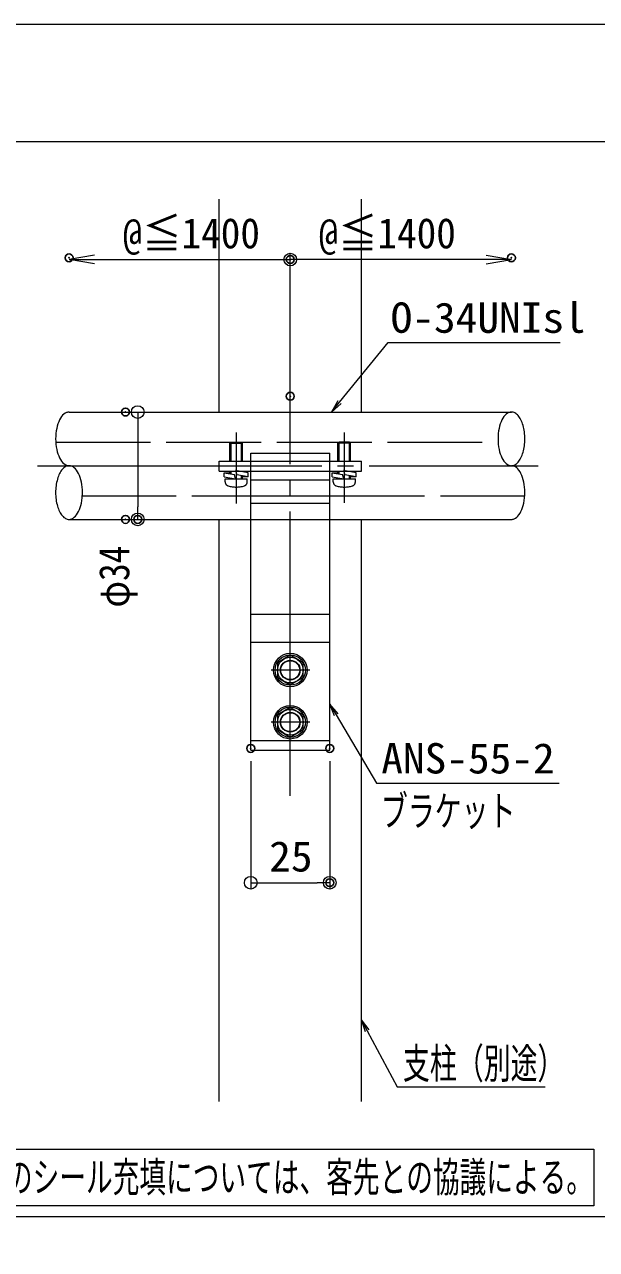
# Model space of a CAD drawing. Units: millimetres, scale not verified. Extents: x -800 to 800, y -554 to 554.
# Drawn here: x -110.3 to 70.7, y 166.2 to 554 of the extents above; entities that cross this region are included whole.
import ezdxf
from ezdxf.enums import TextEntityAlignment as Align

# ---------------------------------------------------------------- set-up
doc = ezdxf.new("R2010")
doc.units = ezdxf.units.MM
doc.header["$LTSCALE"] = 5
doc.header["$PDMODE"] = 32
doc.header["$PDSIZE"] = 2.5
for name, pattern in [('LONG_CHAIN', [21, 18, -1, 1, -1]), ('LONG_DASHED1', [7, 6, -1]), ('LONG_DASHED2', [13, 12, -1]), ('LONG_DOUBLE_CHAIN', [21.8, 18, -1, 0.6, -0.6, 0.6, -1])]:
    doc.linetypes.add(name, pattern=pattern)
for name, color, linetype, lineweight in [('0-0_4手摺（外線）', 3, 'Continuous', 9), ('0-1_6寸法', 1, 'Continuous', 9), ('0-2_0', 7, 'Continuous', 9), ('0-4_3ブラケット芯', 4, 'LONG_CHAIN', 9), ('0-5_4手摺芯', 5, 'LONG_CHAIN', 9), ('0-6_07文字', 3, 'Continuous', 9), ('0-8_1躯体（鉄骨）', 134, 'Continuous', 9), ('0-9_3ブラケット', 4, 'Continuous', 9), ('0-B_zumenwaku', 6, 'Continuous', 9), ('0-E_5ビス類', 6, 'LONG_DASHED1', 9), ('1-3_5アンカー芯', 4, 'LONG_CHAIN', 9), ('1-4_3ブラケット隠線', 134, 'LONG_DASHED2', 9), ('1-5_4手摺想像線', 2, 'LONG_DOUBLE_CHAIN', 9), ('1-6_5ビス・ボルト正面', 6, 'Continuous', 9), ('1-7_4手摺（隠線）', 3, 'LONG_DASHED1', 9), ('1-B_7ユーザー', 4, 'Continuous', 9), ('1-F_6文字', 2, 'Continuous', 9)]:
    doc.layers.add(name, color=color, linetype=linetype, lineweight=lineweight)
doc.layers.add('0-3_Defpoints', color=7, linetype='Continuous')
doc.styles.add('ＭＳ ゴシック', font='')
doc.styles.get('ＭＳ ゴシック').set_extended_font_data('MS Gothic')

# ---------------------------------------------------------------- blocks, each defined once
blk = doc.blocks.new('_Origin')
at = {"layer": '0-2_0', "color": 1}
blk.add_line((0, 0), (-5, 0), dxfattribs=at)
blk.add_circle((0, 0), 2.5, dxfattribs=at)
blk = doc.blocks.new('_Open')
at = {"layer": '0-2_0', "color": 1}
blk.add_line((-5, 0.833), (0, 0), dxfattribs=at)
blk.add_lwpolyline([(-5, -0.833), (0, 0), (-5, 0)], dxfattribs=at)
blk = doc.blocks.new('MLeader29')
at = {"layer": '1-F_6文字'}
blk.add_line((-12.21, 335.108), (-13.677, 338.889), dxfattribs=at)
at = {"layer": '1-F_6文字', "color": 1}
blk.add_line((2.601, 313.866), (58.961, 313.866), dxfattribs=at)
at = {"layer": '1-F_6文字'}
blk.add_lwpolyline([(-11.063, 335.788), (-13.677, 338.889), (-11.636, 335.448)], dxfattribs=at)
at = {"layer": '1-F_6文字', "color": 1}
blk.add_lwpolyline([(-11.636, 335.448), (1.161, 313.866), (2.601, 313.866)], dxfattribs=at)
at = {"layer": '1-F_6文字', "style": 'ＭＳ ゴシック'}
for s, width, p in [('ANS-55-2', 1.05, (2.627, 314.016)), ('ブラケット', 0.65, (2.517, 297.349))]:
    blk.add_text(s, height=9.604, dxfattribs=dict(at, width=width)).set_placement(p, align=Align.BOTTOM_LEFT)
blk = doc.blocks.new('MLeader30')
at = {"layer": '1-F_6文字', "color": 1}
blk.add_line((6.226, 453.377), (59.253, 453.377), dxfattribs=at)
at = {"layer": '1-F_6文字'}
blk.add_line((-10.08, 434.008), (-13.119, 431.323), dxfattribs=at)
at = {"layer": '1-F_6文字', "color": 1}
blk.add_lwpolyline([(-10.598, 434.428), (4.786, 453.377), (6.226, 453.377)], dxfattribs=at)
at = {"layer": '1-F_6文字'}
blk.add_lwpolyline([(-11.115, 434.849), (-13.119, 431.323), (-10.598, 434.428)], dxfattribs=at)
at = {"layer": '1-F_6文字', "style": 'ＭＳ ゴシック', "width": 1.05}
blk.add_text('O-34UNIsl', height=9.604, dxfattribs=at).set_placement((5.586, 453.527), align=Align.BOTTOM_LEFT)
blk = doc.blocks.new('MLeader39')
at = {"layer": '1-F_6文字'}
blk.add_line((-2.376, 235.067), (-3.677, 238.908), dxfattribs=at)
at = {"layer": '1-F_6文字', "color": 1}
blk.add_line((9.124, 217.687), (54.471, 217.687), dxfattribs=at)
at = {"layer": '1-F_6文字'}
blk.add_lwpolyline([(-1.201, 235.696), (-3.677, 238.908), (-1.789, 235.381)], dxfattribs=at)
at = {"layer": '1-F_6文字', "color": 1}
blk.add_lwpolyline([(-1.789, 235.381), (7.684, 217.687), (9.124, 217.687)], dxfattribs=at)
at = {"layer": '1-F_6文字', "style": 'ＭＳ ゴシック', "width": 0.65}
blk.add_text('支柱（別途）', height=9.604, dxfattribs=at).set_placement((9.484, 217.436), align=Align.BOTTOM_LEFT)

msp = doc.modelspace()

# ---------------------------------------------------------------- linework, layer by layer
at = {"layer": '0-0_4手摺（外線）'}
for p, q in [((-96.177, 431.323), (43.823, 431.323)), ((-96.177, 397.323), (43.823, 397.323))]:
    msp.add_line(p, q, dxfattribs=at)
at = {"layer": '0-1_6寸法'}
for p, q in [((-26.177, 440.323), (-26.177, 481.608)), ((-26.177, 440.323), (-26.177, 481.608)), ((-88.177, 479.608), (-26.177, 479.608)), ((35.823, 479.608), (-26.177, 479.608)), ((-74.322, 431.323), (-72.429, 431.323)), ((-74.429, 427.323), (-74.429, 401.323)), ((-74.322, 397.323), (-72.429, 397.323)), ((-38.677, 320.823), (-38.677, 280.323)), ((-13.677, 320.823), (-13.677, 280.323)), ((-34.677, 282.323), (-17.677, 282.323))]:
    msp.add_line(p, q, dxfattribs=at)
msp.add_circle((-26.177, 479.608), 2, dxfattribs=at)
at = {"layer": '0-3_Defpoints'}
for p in [(-96.177, 480.143), (43.823, 480.143), (-26.177, 479.608), (-26.177, 479.608), (-26.177, 436.323), (-26.177, 436.323), (-78.322, 431.323), (-78.322, 397.323), (-74.429, 397.323), (-38.677, 324.823), (-13.677, 324.823), (-13.677, 282.323)]:
    msp.add_point(p, dxfattribs=at)
at = {"layer": '0-4_3ブラケット芯'}
msp.add_line((-26.177, 309.856), (-26.177, 440.323), dxfattribs=at)
at = {"layer": '0-5_4手摺芯'}
msp.add_line((-106.177, 414.323), (52.249, 414.323), dxfattribs=at)
at = {"layer": '0-8_1躯体（鉄骨）'}
for p, q in [((-48.677, 431.323), (-48.677, 498.661)), ((-3.677, 431.323), (-3.677, 498.661)), ((-48.677, 213.029), (-48.677, 397.323)), ((-3.677, 213.029), (-3.677, 397.323))]:
    msp.add_line(p, q, dxfattribs=at)
at = {"layer": '0-9_3ブラケット'}
for p, q in [((-38.677, 324.323), (-38.677, 397.323)), ((-13.677, 324.323), (-13.677, 397.323)), ((-13.677, 358.323), (-38.677, 358.323)), ((-38.677, 327.323), (-13.677, 327.323)), ((-38.677, 324.323), (-13.677, 324.323))]:
    msp.add_line(p, q, dxfattribs=at)
at = {"layer": '0-B_zumenwaku'}
for p, q in [((-799.188, 516.962), (515.999, 516.962)), ((-799.188, 176.643), (515.999, 176.643))]:
    msp.add_line(p, q, dxfattribs=at)
msp.add_lwpolyline([(-799.987, -553.98), (799.997, -553.98), (799.997, 554.009), (-799.987, 554.009)], close=True, dxfattribs=at)
at = {"layer": '0-E_5ビス類'}
for p, q in [((-45.277, 421.473), (-44.927, 421.823)), ((-45.277, 415.773), (-45.277, 421.473)), ((-44.927, 415.773), (-44.927, 421.823)), ((-44.927, 421.823), (-41.627, 421.823)), ((-41.627, 415.773), (-41.627, 421.823)), ((-41.277, 415.773), (-41.277, 421.473)), ((-11.077, 421.473), (-10.727, 421.823)), ((-7.077, 421.473), (-11.077, 421.473)), ((-11.077, 415.773), (-11.077, 421.473)), ((-7.427, 421.823), (-10.727, 421.823)), ((-10.727, 415.773), (-10.727, 421.823)), ((-7.077, 421.473), (-7.427, 421.823)), ((-7.427, 415.773), (-7.427, 421.823)), ((-7.077, 415.773), (-7.077, 421.473)), ((-47.077, 412.123), (-45.277, 412.123)), ((-47.077, 412.123), (-43.841, 411.542)), ((-47.077, 410.823), (-47.077, 412.123)), ((-45.277, 411.8), (-45.277, 412.573)), ((-44.927, 411.737), (-44.927, 412.573)), ((-43.459, 410.173), (-43.841, 411.542)), ((-39.477, 412.123), (-43.477, 412.842)), ((-43.477, 412.842), (-43.095, 411.473)), ((-39.477, 410.823), (-43.095, 411.473)), ((-41.627, 412.509), (-41.627, 412.573)), ((-41.627, 410.173), (-41.627, 411.209)), ((-41.277, 412.446), (-41.277, 412.573)), ((-41.277, 410.173), (-41.277, 411.146)), ((-39.477, 410.823), (-39.477, 412.123)), ((-12.877, 410.823), (-12.877, 412.123)), ((-12.877, 412.123), (-9.641, 411.542)), ((-12.877, 412.123), (-11.077, 412.123)), ((-11.077, 411.8), (-11.077, 412.573)), ((-10.727, 411.737), (-10.727, 412.573)), ((-9.259, 410.173), (-9.641, 411.542)), ((-9.277, 412.842), (-8.895, 411.473)), ((-5.277, 412.123), (-9.277, 412.842)), ((-5.277, 410.823), (-8.895, 411.473)), ((-7.427, 412.509), (-7.427, 412.573)), ((-7.427, 410.173), (-7.427, 411.209)), ((-7.077, 412.446), (-7.077, 412.573)), ((-7.077, 410.173), (-7.077, 411.146)), ((-5.277, 410.823), (-5.277, 412.123)), ((-47.077, 410.823), (-43.459, 410.173)), ((-46.777, 410.173), (-39.777, 410.173)), ((-46.777, 410.173), (-39.777, 410.173)), ((-46.777, 409.194), (-46.777, 410.173)), ((-45.277, 410.173), (-45.277, 410.5)), ((-44.927, 410.173), (-44.927, 410.437)), ((-39.477, 410.823), (-41.277, 410.823)), ((-39.777, 409.194), (-39.777, 410.173)), ((-12.877, 410.823), (-9.259, 410.173)), ((-12.577, 409.194), (-12.577, 410.173)), ((-12.577, 410.173), (-5.577, 410.173)), ((-12.577, 410.173), (-5.577, 410.173)), ((-11.077, 410.173), (-11.077, 410.5)), ((-10.727, 410.173), (-10.727, 410.437)), ((-5.277, 410.823), (-7.077, 410.823)), ((-5.577, 409.194), (-5.577, 410.173))]:
    msp.add_line(p, q, dxfattribs=at)
msp.add_lwpolyline([(-45.277, 421.473), (-41.277, 421.473), (-41.627, 421.823)], dxfattribs=at)
for centre, radius, start, end in [((-45.477, 409.194), 1.3, 180, 253.39845), ((-43.277, 416.573), 9, 253.39845, 286.60155), ((-41.077, 409.194), 1.3, 286.60155, 0), ((-11.277, 409.194), 1.3, 180, 253.39845), ((-9.077, 416.573), 9, 253.39845, 286.60155), ((-6.877, 409.194), 1.3, 286.60155, 0)]:
    msp.add_arc(centre, radius, start, end, dxfattribs=at)
at = {"layer": '1-3_5アンカー芯'}
for p, q in [((-43.277, 424.816), (-43.277, 402.33)), ((-9.077, 424.816), (-9.077, 402.618)), ((-20.031, 349.623), (-32.203, 349.623)), ((-20.031, 333.123), (-32.203, 333.123))]:
    msp.add_line(p, q, dxfattribs=at)
at = {"layer": '1-4_3ブラケット隠線'}
for p, q in [((-48.677, 415.773), (-3.677, 415.773)), ((-48.677, 412.573), (-48.677, 415.773)), ((-38.677, 418.323), (-13.677, 418.323)), ((-38.677, 397.323), (-38.677, 418.323)), ((-13.677, 397.323), (-13.677, 418.323)), ((-3.677, 412.573), (-3.677, 415.773)), ((-48.677, 412.573), (-3.677, 412.573)), ((-38.677, 409.823), (-13.677, 409.823)), ((-38.677, 404.823), (-13.677, 404.823)), ((-38.677, 402.523), (-13.677, 402.523)), ((-38.677, 367.323), (-13.677, 367.323))]:
    msp.add_line(p, q, dxfattribs=at)
for centre in [(-26.177, 349.623), (-26.177, 333.123)]:
    msp.add_circle(centre, 3, dxfattribs=at)
at = {"layer": '1-5_4手摺想像線'}
for centre, major_axis, start_param, end_param in [((-96.177, 422.823), (0, -8.5), 3.1415927, 6.2831853), ((43.823, 422.823), (0, -8.5), 3.1415927, 6.2831853), ((43.823, 422.823), (0, -8.5), 0, 3.1415927), ((-96.177, 405.823), (0, 8.5), 0, 3.1415927), ((-96.177, 405.823), (0, 8.5), 3.1415927, 6.2831853), ((43.823, 405.823), (0, 8.5), 3.1415927, 6.2831853)]:
    msp.add_ellipse(centre, major_axis=major_axis, ratio=0.5, start_param=start_param, end_param=end_param, dxfattribs=at)
at = {"layer": '1-6_5ビス・ボルト正面'}
for p, q in [((-30.239, 351.968), (-30.239, 347.278)), ((-30.239, 335.468), (-30.239, 330.778))]:
    msp.add_line(p, q, dxfattribs=at)
for points in [[(-22.114, 351.968), (-26.177, 354.314), (-30.239, 351.968)], [(-30.239, 347.278), (-26.177, 344.932), (-22.114, 347.278), (-22.114, 351.968)], [(-22.114, 335.468), (-26.177, 337.814), (-30.239, 335.468)], [(-30.239, 330.778), (-26.177, 328.432), (-22.114, 330.778), (-22.114, 335.468)]]:
    msp.add_lwpolyline(points, dxfattribs=at)
for centre, radius in [((-26.177, 349.623), 5.312), ((-26.177, 349.623), 4.812), ((-26.177, 349.623), 4.062), ((-26.177, 349.623), 3.125), ((-26.177, 333.123), 5.312), ((-26.177, 333.123), 4.812), ((-26.177, 333.123), 4.062), ((-26.177, 333.123), 3.125)]:
    msp.add_circle(centre, radius, dxfattribs=at)
at = {"layer": '1-7_4手摺（隠線）'}
for p, q in [((-100.397, 421.823), (39.603, 421.823)), ((-92.272, 404.823), (-38.677, 404.823)), ((-13.677, 404.823), (48.044, 404.823))]:
    msp.add_line(p, q, dxfattribs=at)
at = {"layer": '1-B_7ユーザー'}
msp.add_lwpolyline([(-180.601, 197.978), (69.89, 197.978), (69.89, 179.971), (-180.601, 179.971)], close=True, dxfattribs=at)

# ---------------------------------------------------------------- block references
at = {"layer": '0-1_6寸法'}
for name, p, xscale, yscale, rotation in [('_Open', (-96.177, 479.608), 1.6, 1.6, 180), ('_Origin', (-74.429, 431.323), 0.8, 0.8, 90), ('_Origin', (-74.429, 397.323), 0.8, 0.8, 270), ('_Origin', (-38.677, 282.323), 0.8, 0.8, 180)]:
    msp.add_blockref(name, p, dxfattribs=dict(at, xscale=xscale, yscale=yscale, rotation=rotation))
for name, p, xscale, yscale in [('_Open', (43.823, 479.608), 1.6, 1.6), ('_Origin', (-13.677, 282.323), 0.8, 0.8)]:
    msp.add_blockref(name, p, dxfattribs=dict(at, xscale=xscale, yscale=yscale))
at = {"layer": '1-F_6文字'}
for name in ['MLeader30', 'MLeader29', 'MLeader39']:
    msp.add_blockref(name, (0, 0), dxfattribs=at)

# ---------------------------------------------------------------- texts
at = {"layer": '0-1_6寸法', "color": 2, "style": 'ＭＳ ゴシック'}
for s, width, p in [('@≦1400', 0.95, (-79.21, 480.258)), ('@≦1400', 0.95, (-17.21, 480.258)), ('25', 1.05, (-32.843, 282.973))]:
    msp.add_text(s, height=9.604, dxfattribs=dict(at, width=width)).set_placement(p, align=Align.BOTTOM_LEFT)
at = {"layer": '0-1_6寸法', "color": 2, "style": 'ＭＳ ゴシック', "width": 0.85}
msp.add_text('φ34', height=9.604, rotation=90, dxfattribs=at).set_placement((-74.23, 369.421), align=Align.BOTTOM_LEFT)
at = {"layer": '0-6_07文字', "style": 'ＭＳ ゴシック', "width": 0.65}
msp.add_text('※M5ボルト廻りのシール充填については、客先との協議による。', height=9.525, dxfattribs=at).set_placement((-175.247, 181.508), align=Align.BOTTOM_LEFT)

doc.saveas('drawing.dxf')
